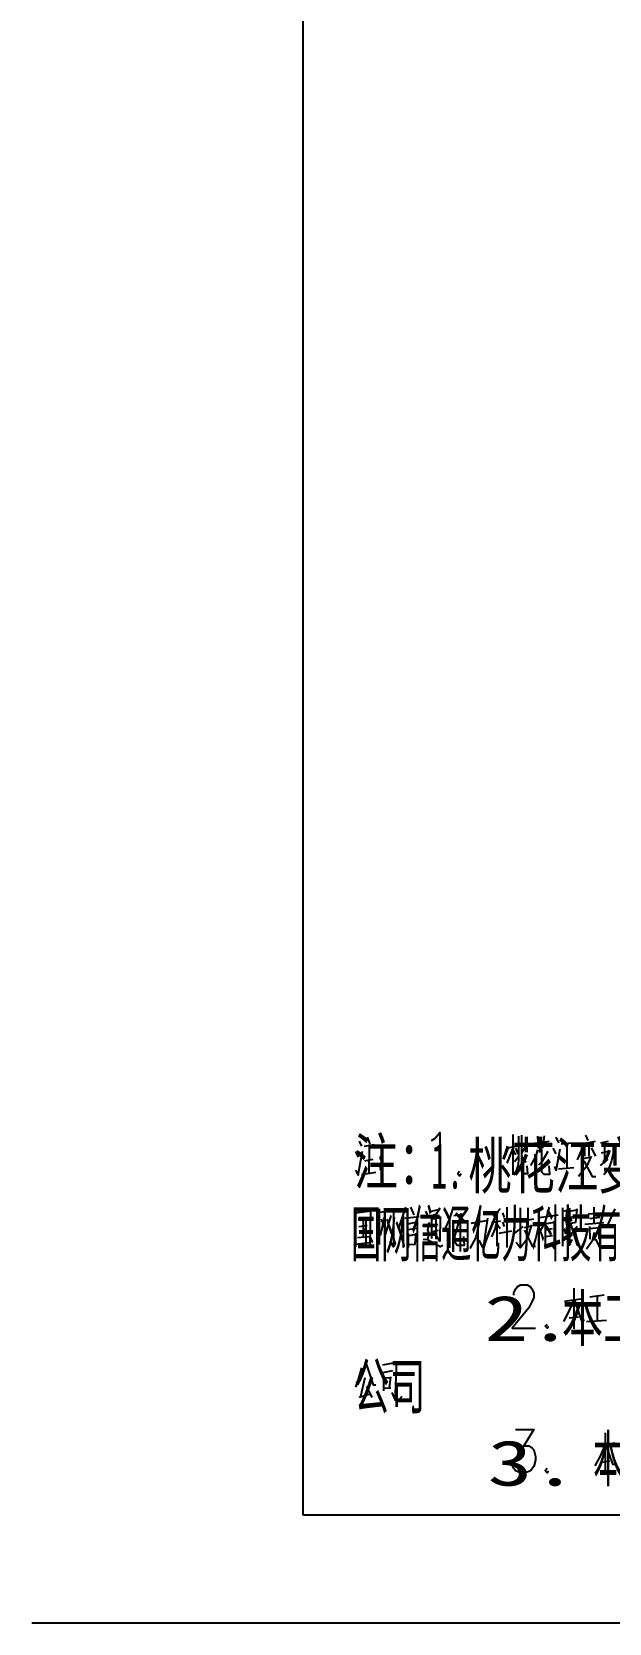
# Model space of a CAD drawing. Header units: metres. Extents: x 17 to 1264, y 17 to 859.
# Drawn here: x 16.8 to 167.9, y 16.9 to 433.3 of the extents above; entities that cross this region are included whole.
import ezdxf

# ---------------------------------------------------------------- set-up
doc = ezdxf.new("R2010")
doc.units = ezdxf.units.M
for name, color, linetype in [('LINES', 7, 'Continuous'), ('POLYLINES', 4, 'Continuous'), ('RECTS', 7, 'Continuous'), ('TEXTS', 3, 'Continuous')]:
    doc.layers.add(name, color=color, linetype=linetype)

msp = doc.modelspace()

# ---------------------------------------------------------------- linework, layer by layer
at = {"layer": 'LINES'}
for p, q in [((87.76, 830.45), (87.76, 45.22)), ((102.52, 142.99), (103.1, 141.7)), ((103.82, 141.7), (106.41, 142.13)), ((104.54, 144), (105.26, 142.27)), ((105.11, 141.84), (104.97, 134.78)), ((141.4, 141.26), (143.56, 141.7)), ((142.7, 144.72), (142.7, 134.21)), ((144.14, 144.29), (144.14, 137.81)), ((146.3, 142.13), (145, 139.82)), ((147.74, 142.42), (152.2, 142.99)), ((149.18, 144.29), (149.32, 141.12)), ((150.91, 144.43), (150.47, 141.12)), ((153.93, 144), (154.65, 142.56)), ((155.37, 142.27), (158.25, 142.56)), ((156.81, 142.42), (156.81, 135.94)), ((159.83, 142.13), (164.3, 142.99)), ((161.42, 142.42), (161.42, 139.1)), ((161.71, 144.58), (162.28, 143.14)), ((162.57, 142.56), (162.57, 139.1)), ((165.74, 142.56), (167.75, 142.99)), ((166.75, 137.52), (166.75, 142.85)), ((101.51, 140.26), (102.23, 138.82)), ((103.96, 137.81), (106.12, 138.24)), ((108.28, 138.53), (108.14, 138.53)), ((142.7, 141.12), (141.11, 137.23)), ((142.7, 140.83), (143.42, 139.39)), ((143.13, 137.66), (144.14, 138.96)), ((143.42, 141.12), (143.99, 139.68)), ((145, 139.1), (146.15, 137.52)), ((148.75, 139.1), (148.75, 133.92)), ((154.07, 139.68), (153.21, 141.12)), ((154.07, 135.22), (155.08, 140.98)), ((160.84, 141.12), (159.55, 138.1)), ((160.7, 138.38), (162.86, 138.82)), ((163.15, 141.26), (164.3, 139.1)), ((165.59, 136.66), (167.61, 138.24)), ((165.88, 139.97), (167.61, 140.4)), ((106.84, 134.78), (103.1, 134.21)), ((108.28, 135.79), (108.14, 135.79)), ((154.07, 135.36), (153.64, 136.37)), ((154.65, 135.79), (158.68, 136.08)), ((101.51, 125.28), (101.51, 115.34)), ((101.51, 125.14), (101.51, 115.78)), ((105.4, 115.92), (105.55, 125.14)), ((107.71, 125.28), (107.71, 115.92)), ((114.62, 125.71), (112.75, 120.24)), ((115.91, 125.71), (116.78, 123.7)), ((121.39, 124.7), (123.26, 125.14)), ((123.55, 125.42), (122.39, 123.41)), ((139.39, 125.28), (137.51, 123.26)), ((141.11, 125.71), (141.11, 115.2)), ((146.59, 125.57), (146.59, 120.67)), ((155.66, 125.57), (155.66, 115.49)), ((156.81, 125.14), (156.52, 122.4)), ((157.53, 124.7), (159.4, 124.99)), ((164.01, 121.54), (164.01, 125.71)), ((169.34, 125.28), (167.32, 120.67)), ((105.55, 124.7), (101.51, 124.13)), ((102.23, 122.69), (104.68, 122.98)), ((104.54, 120.82), (102.38, 120.53)), ((103.53, 122.69), (103.53, 118.08)), ((107.71, 124.42), (111.45, 124.85)), ((109.15, 123.26), (107.99, 118.22)), ((108.28, 122.54), (109.43, 119.52)), ((110.73, 123.55), (109.15, 117.94)), ((109.72, 122.54), (110.87, 118.8)), ((114.04, 123.41), (114.04, 115.2)), ((114.47, 122.83), (118.22, 123.26)), ((115.19, 121.39), (117.35, 121.82)), ((119.08, 120.82), (120.67, 121.39)), ((119.8, 124.7), (120.52, 123.12)), ((121.39, 123.12), (121.39, 117.5)), ((121.39, 122.54), (123.69, 122.98)), ((121.82, 120.96), (123.11, 121.25)), ((121.96, 123.98), (122.68, 122.83)), ((122.54, 122.69), (122.54, 117.36)), ((126.14, 122.69), (126.14, 115.06)), ((127.29, 123.55), (129.16, 123.84)), ((131.75, 121.54), (135.93, 122.26)), ((137.23, 121.68), (139.53, 122.11)), ((138.52, 124.27), (138.52, 115.49)), ((138.52, 121.39), (139.39, 120.1)), ((139.96, 124.27), (140.39, 122.98)), ((139.96, 121.82), (140.39, 120.67)), ((143.27, 121.97), (145.43, 122.26)), ((145.43, 122.11), (148.17, 122.69)), ((145.72, 120.38), (147.59, 120.82)), ((149.61, 122.98), (154.51, 123.7)), ((151.19, 121.97), (151.19, 115.06)), ((151.19, 121.39), (153.5, 121.82)), ((155.66, 124.7), (156.81, 124.85)), ((157.53, 123.12), (158.83, 123.26)), ((161.56, 121.25), (166.46, 121.68)), ((162.43, 123.98), (165.74, 124.27)), ((165.45, 122.98), (162.86, 122.69)), ((102.09, 117.79), (104.97, 118.08)), ((103.82, 120.1), (104.39, 118.94)), ((117.5, 120.1), (115.19, 119.81)), ((115.34, 118.8), (115.34, 115.2)), ((115.34, 118.22), (117.21, 118.66)), ((117.35, 118.94), (117.07, 116.06)), ((121.82, 119.38), (123.26, 119.66)), ((139.1, 118.94), (142.41, 119.52)), ((143.13, 118.8), (145.43, 120.67)), ((151.19, 119.81), (153.07, 120.1)), ((153.07, 118.22), (151.19, 117.94)), ((159.55, 120.67), (158.54, 119.38)), ((162.71, 120.67), (162.86, 117.36)), ((162.86, 120.1), (165.16, 120.38)), ((164.3, 117.36), (165.45, 115.2)), ((165.16, 120.67), (165.16, 117.36)), ((101.51, 116.06), (105.26, 116.5)), ((115.34, 115.92), (117.21, 116.06)), ((123.83, 115.49), (124.41, 115.78)), ((158.68, 104.54), (158.68, 93.89)), ((156.23, 101.09), (161.13, 101.81)), ((162.86, 102.24), (166.6, 102.82)), ((164.73, 102.53), (164.73, 96.05)), ((157.39, 96.77), (159.83, 97.06)), ((161.99, 95.76), (167.18, 96.19)), ((112.31, 85.1), (108.57, 84.38)), ((103.96, 81.07), (102.81, 76.18)), ((108.28, 82.37), (111.31, 82.94)), ((108.86, 81.36), (108.86, 77.62)), ((110.73, 81.07), (108.86, 80.93)), ((110.44, 78.48), (110.73, 81.36)), ((102.52, 76.03), (105.4, 76.9)), ((104.39, 78.77), (105.83, 75.89)), ((108.86, 78.34), (110.73, 78.48)), ((166.89, 66.67), (166.89, 56.16)), ((164.44, 63.36), (169.34, 64.08)), ((165.59, 58.9), (168.04, 59.33)), ((87.76, 45.22), (1179.14, 45.22))]:
    msp.add_line(p, q, dxfattribs=at)
at = {"layer": 'POLYLINES'}
for points in [[(121.39, 143.14), (122.25, 143.71), (123.55, 145.3), (123.55, 133.92)], [(145, 144.58), (145, 134.93), (145.43, 134.5), (146.59, 134.5), (146.44, 136.51)], [(168.91, 142.42), (168.91, 139.82), (168.47, 137.81), (167.75, 135.65), (166.46, 134.21)], [(101.51, 135.36), (102.23, 134.06), (103.39, 140.4)], [(108.62, 138.57), (108.24, 139.04), (107.86, 138.57)], [(107.86, 138.57), (108.24, 138.1), (108.62, 138.57)], [(108.52, 138.57), (108.24, 138.93), (107.95, 138.57)], [(107.95, 138.57), (108.24, 138.22), (108.52, 138.57)], [(108.43, 138.57), (108.24, 138.81), (108.05, 138.57)], [(108.05, 138.57), (108.24, 138.34), (108.43, 138.57)], [(144.14, 137.95), (143.99, 136.51), (143.56, 135.22), (142.99, 134.06)], [(149.18, 140.69), (148.75, 139.1), (147.31, 136.66)], [(149.47, 136.8), (150.33, 137.66), (151.91, 140.4)], [(150.19, 140.69), (150.19, 134.93), (150.76, 134.35), (152.35, 134.35), (152.2, 136.51)], [(163.15, 139.1), (161.99, 136.37), (159.83, 133.78)], [(161.27, 137.81), (163.43, 133.78), (164.44, 133.78)], [(108.62, 135.85), (108.24, 136.33), (107.86, 135.85)], [(107.86, 135.85), (108.24, 135.38), (108.62, 135.85)], [(108.52, 135.85), (108.24, 136.21), (107.95, 135.85)], [(107.95, 135.85), (108.24, 135.5), (108.52, 135.85)], [(108.43, 135.85), (108.24, 136.09), (108.05, 135.85)], [(108.05, 135.85), (108.24, 135.62), (108.43, 135.85)], [(128.73, 135.07), (128.3, 134.5), (128.73, 133.92), (129.16, 134.5)], [(111.45, 125.28), (111.45, 115.34), (110.59, 116.78)], [(127, 125.42), (126.14, 122.69), (124.99, 120.24)], [(134.06, 125.57), (133.77, 121.39), (133.05, 117.79), (131.47, 114.91)], [(144.57, 125.57), (144.57, 115.06), (143.56, 116.5)], [(152.2, 125.71), (151.19, 121.97), (149.32, 118.51)], [(157.53, 125.42), (157.53, 115.78), (158.25, 117.22)], [(159.4, 125.28), (159.11, 121.68), (157.53, 121.39)], [(120.81, 121.68), (120.38, 119.66), (120.67, 118.8), (120.38, 117.22)], [(123.69, 123.26), (123.55, 116.78), (122.83, 118.08)], [(129.16, 124.13), (127.43, 118.08), (127.43, 116.78), (128.15, 115.78), (130.03, 115.78), (129.88, 118.08)], [(136.07, 122.83), (134.92, 115.06), (133.91, 117.07)], [(138.52, 121.97), (137.95, 119.95), (137.08, 117.94)], [(147.59, 121.1), (146.73, 118.22), (146.01, 116.78), (144.71, 115.06)], [(153.5, 122.11), (153.5, 114.91), (152.63, 116.21)], [(156.52, 122.4), (156.81, 120.96), (156.52, 118.8), (156.09, 120.1)], [(157.82, 121.39), (159.55, 115.78), (160.27, 115.78)], [(119.23, 117.36), (120.38, 117.22), (123.83, 115.34)], [(145.72, 119.66), (147.74, 115.49), (148.6, 115.49)], [(164.01, 119.09), (163.43, 116.78), (161.99, 114.77)], [(105.4, 115.49), (105.4, 115.92), (105.26, 116.5)], [(142.99, 102.67), (142.99, 103.25), (143.42, 104.26), (143.85, 104.83), (144.71, 105.41), (146.44, 105.41), (147.31, 104.83), (147.74, 104.26), (148.17, 103.25), (148.17, 102.1), (147.74, 101.09), (146.87, 99.36), (142.55, 94.03), (148.6, 94.03)], [(158.54, 101.38), (157.39, 98.64), (155.95, 95.76)], [(158.83, 101.38), (160.55, 96.19), (161.42, 96.19)], [(151.63, 95.04), (151.19, 94.61), (151.63, 94.03), (152.06, 94.61)], [(103.1, 83.66), (102.23, 80.64), (101.51, 78.62)], [(104.25, 84.96), (106.12, 79.2), (106.84, 79.2)], [(111.02, 77.18), (111.88, 75.17), (112.03, 76.9), (112.31, 85.39)], [(113.61, 76.18), (113.18, 75.6), (113.61, 75.17), (114.04, 75.6)], [(143.42, 67.54), (148.17, 67.54), (145.58, 63.22), (146.87, 63.22), (147.74, 62.64), (148.17, 62.21), (148.6, 60.48), (148.6, 59.47), (148.17, 57.89), (147.31, 56.74), (146.01, 56.16), (144.71, 56.16), (143.42, 56.74), (142.99, 57.31), (142.55, 58.32)], [(166.75, 63.5), (165.59, 60.77), (164.15, 58.03)], [(167.03, 63.5), (168.76, 58.46), (169.63, 58.46)], [(151.63, 57.31), (151.19, 56.74), (151.63, 56.16), (152.06, 56.74)]]:
    msp.add_lwpolyline(points, dxfattribs=at)
at = {"layer": 'RECTS'}
msp.add_lwpolyline([(16.84, 858.82), (1207.43, 858.82), (1207.43, 16.85), (16.84, 16.85)], dxfattribs=at)

# ---------------------------------------------------------------- texts
at = {"layer": 'TEXTS'}
for s, width, p in [('注：', 0.750221, (101.08, 131.69)), ('1.', 0.509529, (121.39, 130.59)), ('桃花江变现有地网阿尔卡特平面SDH设备TSS-320H（R21）扩容1×STM-64光接口板1块', 0.734297, (131.03, 130.59)), ('国网信通亿力科技有限责任公司。', 0.509028, (100.36, 112.82)), ('本工程在桃花江变新上一个光纤配线架（ODF/480D）', 0.700719, (155.51, 90.71)), ('2.', 1.420821, (135.27, 90.71)), ('公司', 0.606563, (101.08, 72.93)), ('.', 0.281041, (115.48, 71.84)), ('本图依据设备厂家提供资料编制，请根据现场到货情况调整至本图布置方式。', 0.509028, (163.72, 53.93)), ('3.', 1.454959, (136.08, 52.83))]:
    msp.add_text(s, height=11.88, dxfattribs=dict(at, width=width)).set_placement(p)

doc.saveas('drawing.dxf')
